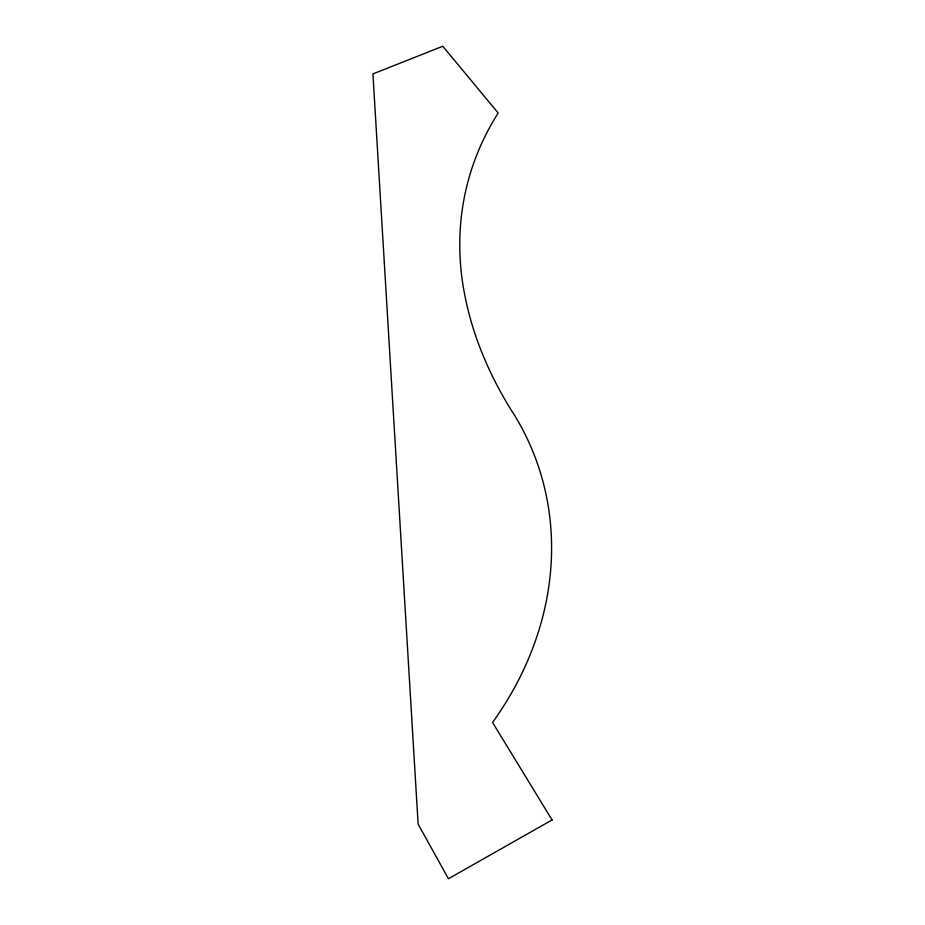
<?xml version="1.0" encoding="UTF-8"?>
<svg xmlns="http://www.w3.org/2000/svg" width="925" height="925" viewBox="0 0 925 925"><rect width="100%" height="100%" fill="white"/><g stroke="black" fill="none" stroke-linecap="round" stroke-linejoin="round"><path stroke-width="1.39" d="M552.075 819.943L448.428 878.75L418.135 824.106L372.925 73.931L442.774 46.25L498.17 112.989A468.27 336.11 14.2 0 0 461.633 275.465A503.743 358.553 14.9 0 0 515.283 416.458A351.095 296.948 -20.2 0 1 492.574 722.483L552.075 819.943"/></g></svg>
